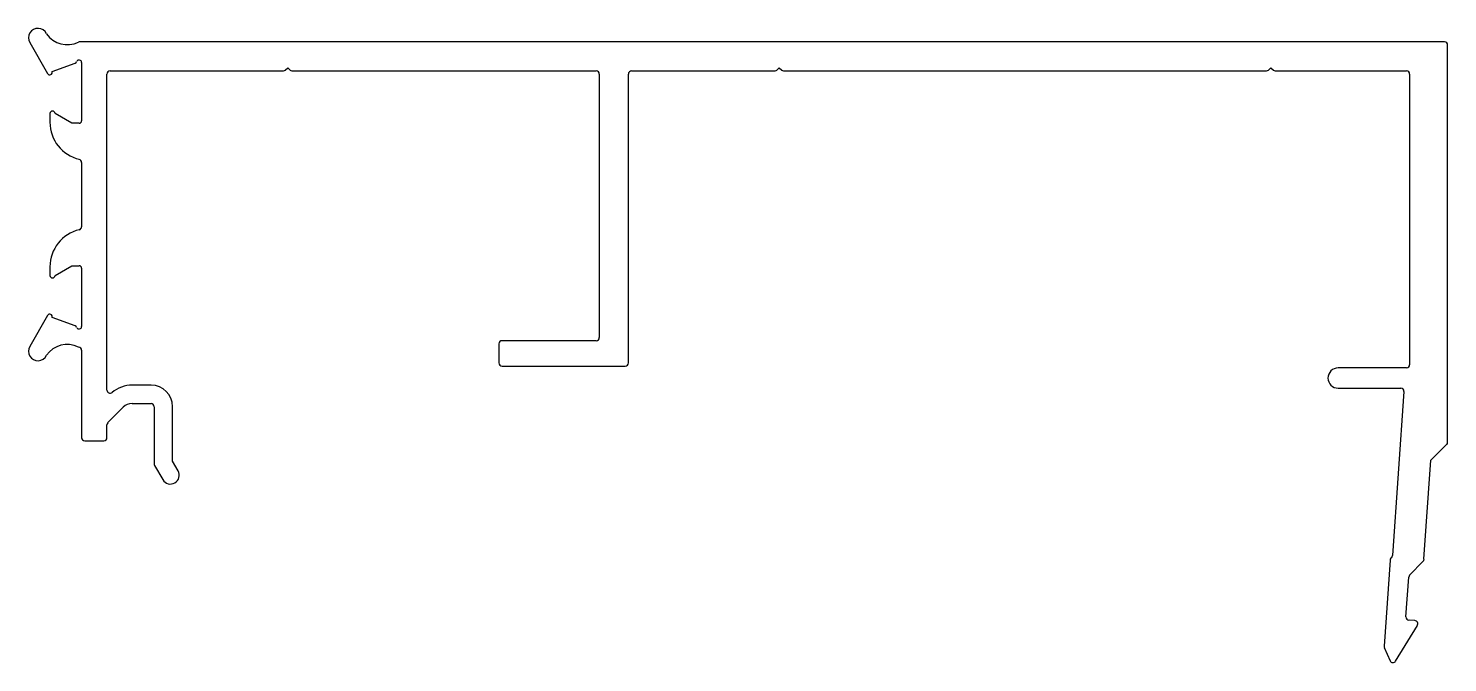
# Model space of a CAD drawing. Extents: x -61 to 52, y -43 to 8.
import ezdxf

# ---------------------------------------------------------------- set-up
doc = ezdxf.new("R2010")
doc.units = 0
doc.layers.get('0').update_dxf_attribs({"linetype": 'CONTINUOUS'})

msp = doc.modelspace()

# ---------------------------------------------------------------- linework, layer by layer
for p, q in [((-60.44, 6.38), (-59.03, 3.94)), ((51.26, 6.45), (-56.48, 6.45)), ((51.51, -25.16), (51.51, 6.2)), ((-58.67, 4.1), (-56.85, 4.77)), ((-56.34, 4.81), (-56.34, 0.21)), ((-54.34, -21.05), (-54.34, 3.9)), ((-54.09, 4.15), (-40.41, 4.15)), ((-40.26, 4.21), (-40.07, 4.4)), ((-40.07, 4.4), (-39.88, 4.21)), ((-39.74, 4.15), (-15.72, 4.15)), ((-15.47, 3.9), (-15.47, -16.9)), ((-13.17, -18.9), (-13.17, 3.9)), ((-12.92, 4.15), (-1.59, 4.15)), ((-1.45, 4.21), (-1.26, 4.4)), ((-1.26, 4.4), (-1.07, 4.21)), ((-0.92, 4.15), (37.22, 4.15)), ((37.37, 4.21), (37.56, 4.4)), ((37.56, 4.4), (37.75, 4.21)), ((37.89, 4.15), (48.26, 4.15)), ((48.51, 3.9), (48.51, -19.05)), ((-58.84, 0.78), (-58.84, 0.09)), ((-57.1, 0.01), (-58.44, 0.78)), ((-56.54, 0.01), (-57.1, 0.01)), ((-56.34, -3.08), (-56.34, -8.15)), ((-58.84, -11.31), (-58.84, -12)), ((-58.44, -12), (-57.1, -11.23)), ((-57.1, -11.23), (-56.54, -11.23)), ((-56.34, -11.43), (-56.34, -16.03)), ((-59.03, -15.16), (-60.44, -17.61)), ((-56.85, -15.99), (-58.67, -15.33)), ((-56.34, -17.9), (-56.34, -24.81)), ((-23.4, -17.4), (-23.4, -18.9)), ((-15.72, -17.15), (-23.15, -17.15)), ((-23.15, -19.15), (-13.42, -19.15)), ((48.26, -19.3), (42.86, -19.3)), ((-50.86, -20.66), (-52.35, -20.66)), ((42.86, -20.9), (47.81, -20.9)), ((48.06, -21.15), (47.16, -34.11)), ((-54.27, -23.62), (-53.05, -22.4)), ((-52.35, -22.11), (-50.86, -22.11)), ((-50.61, -22.36), (-50.61, -26.88)), ((-49.16, -26.65), (-49.16, -22.36)), ((-54.34, -24.81), (-54.34, -23.8)), ((-56.09, -25.06), (-54.59, -25.06)), ((50.19, -26.58), (51.43, -25.34)), ((-48.72, -27.42), (-49.16, -26.65)), ((49.64, -34.41), (50.19, -26.58)), ((-50.58, -27), (-49.94, -28.12)), ((46.96, -34.48), (46.49, -41.26)), ((47.09, -34.26), (47.03, -34.32)), ((48.51, -35.67), (49.57, -34.57)), ((48.22, -38.95), (48.44, -35.82)), ((48.92, -39.25), (48.46, -39.21)), ((47.4, -42.45), (49.12, -39.63)), ((46.51, -41.38), (46.96, -42.42))]:
    msp.add_line(p, q)
for centre, radius, start, end in [((-59.79, 6.76), 0.75, 24.975, 210), ((-57.48, 8.22), 2, 215.1124, 296.197), ((-56.48, 6.2), 0.254, 90, 116.197), ((51.26, 6.2), 0.25, 360, 90), ((-56.92, 4.96), 0.203, 290, 337.6528), ((-56.54, 4.81), 0.2, 360, 157.6528), ((-58.86, 4.04), 0.2, 210, 19.9999), ((-54.09, 3.9), 0.25, 90, 180), ((-40.41, 4.36), 0.203, 270, 315), ((-39.74, 4.36), 0.203, 225, 270), ((-15.72, 3.9), 0.25, 360, 90), ((-12.92, 3.9), 0.25, 90, 180), ((-1.59, 4.36), 0.203, 270, 315), ((-0.92, 4.36), 0.203, 225, 270), ((37.22, 4.36), 0.203, 270, 315), ((37.89, 4.36), 0.203, 225.0101, 270.0101), ((48.26, 3.9), 0.25, 0, 90), ((-58.64, 0.78), 0.2, 360, 180), ((-55.84, 0.09), 3, 180, 256.6576), ((-56.54, 0.21), 0.2, 270, 0), ((-56.59, -3.08), 0.25, 0, 76.6576), ((-55.84, -11.31), 3, 103.3424, 180), ((-56.59, -8.15), 0.25, 283.3424, 360), ((-58.64, -12), 0.2, 180, 0), ((-56.54, -11.43), 0.2, 360, 90), ((-58.86, -15.26), 0.2, 340, 150), ((-56.92, -16.18), 0.203, 22.3472, 70), ((-56.54, -16.03), 0.2, 202.3472, 360), ((-59.79, -17.98), 0.75, 150, 335.025), ((-57.48, -19.45), 2, 63.803, 144.8876), ((-56.59, -17.91), 0.252, 0.4538, 89.812), ((-23.15, -17.4), 0.25, 90, 180), ((-15.72, -16.9), 0.25, 270, 360), ((-23.15, -18.9), 0.25, 180, 270), ((-13.42, -18.9), 0.25, 270, 360), ((42.86, -20.1), 0.8, 90, 270), ((48.26, -19.05), 0.25, 270, 0), ((-54.09, -21.05), 0.25, 180, 310.2964), ((-52.35, -23.11), 2.45, 90, 130.2964), ((-50.86, -22.36), 1.7, 0, 90), ((47.81, -21.15), 0.25, 0, 90), ((-52.35, -23.11), 1, 90, 135), ((-50.86, -22.36), 0.25, 360, 90), ((-54.09, -23.8), 0.25, 135, 180), ((-56.09, -24.81), 0.25, 180, 270), ((-54.59, -24.81), 0.25, 270, 0), ((51.26, -25.16), 0.25, 315, 0), ((-50.36, -26.88), 0.25, 180, 210), ((-49.33, -27.77), 0.7, 210, 30), ((47.21, -34.5), 0.25, 136, 176), ((46.91, -34.09), 0.25, 316, 356), ((49.39, -34.39), 0.254, 316, 356), ((48.69, -35.84), 0.25, 136, 176), ((48.47, -38.97), 0.25, 176, 266), ((48.9, -39.5), 0.25, 328.6411, 86), ((46.74, -41.28), 0.25, 176, 203.3589), ((47.19, -42.32), 0.25, 203.3589, 328.6411)]:
    msp.add_arc(centre, radius, start, end)

doc.saveas('drawing.dxf')
